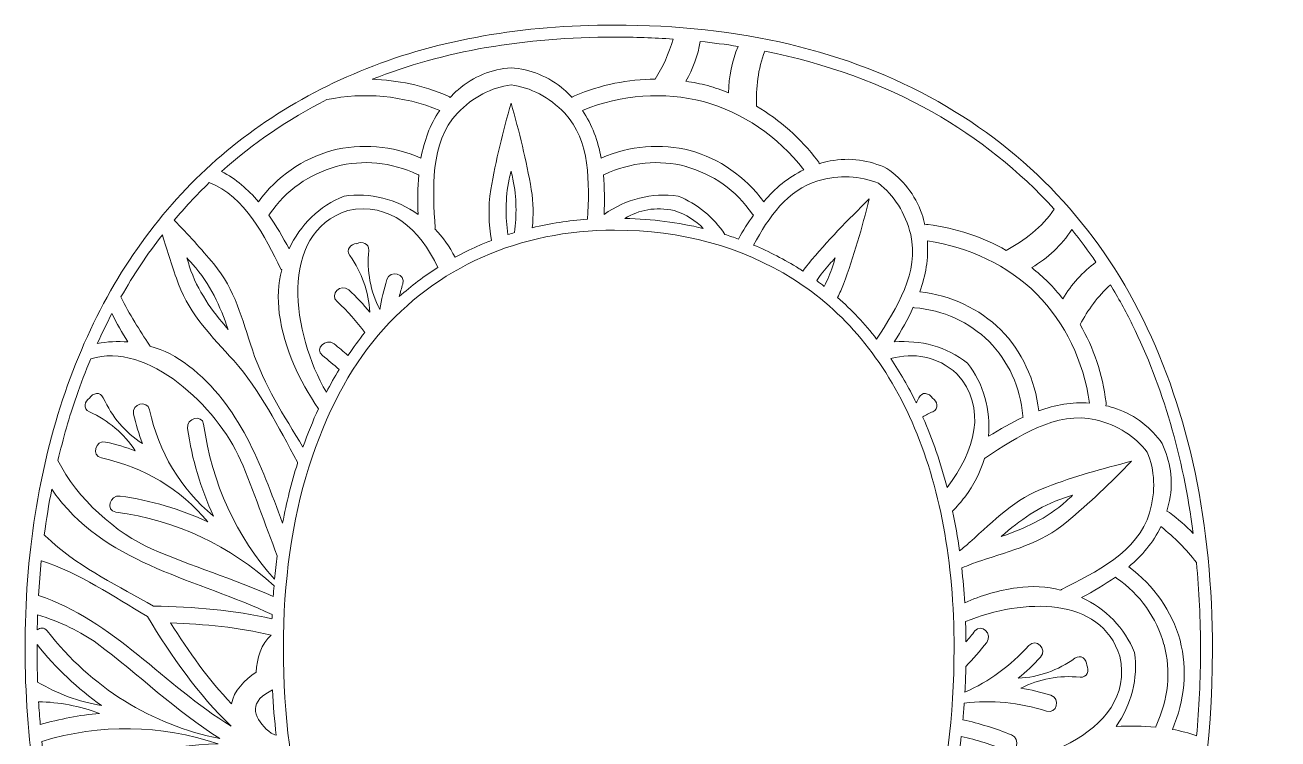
# Model space of a CAD drawing. Extents: x -864 to 2539, y -2536 to -44.
# Drawn here: x 40.6 to 459.4, y -784.2 to -545.6 of the extents above; entities that cross this region are included whole.
import ezdxf

# ---------------------------------------------------------------- set-up
doc = ezdxf.new("R2010")
doc.units = 0
doc.header["$MEASUREMENT"] = 0
doc.layers.add('Layer 1', color=7, linetype='Continuous', lineweight=0)

msp = doc.modelspace()

# ---------------------------------------------------------------- linework, layer by layer
at = {"layer": 'Layer 1'}
for points, knots in [([(458.18, -956.61), (456.98, -952.28), (454.89, -948.62), (451.93, -945.71), (447.19, -941.07), (437.91, -935.06), (423.57, -927.33), (410.41, -920.23), (398.06, -912.84), (386.82, -905.34), (420.44, -868.07), (437.48, -817.31), (437.48, -754.41), (437.48, -712.34), (429.68, -675.18), (414.29, -643.95), (398.86, -612.64), (375.81, -588.15), (345.77, -571.15), (315.78, -554.18), (279.42, -545.59), (237.68, -545.59), (206.93, -545.59), (179.07, -550.46), (154.87, -560.09), (130.63, -569.72), (109.77, -583.84), (92.87, -602.04), (75.97, -620.2), (62.9, -642.54), (54, -668.41), (45.13, -694.19), (40.63, -722.95), (40.63, -753.85), (40.63, -784.2), (44.94, -812.67), (53.45, -838.47), (61.98, -864.34), (74.86, -886.99), (91.75, -905.8), (108.65, -924.64), (129.84, -939.27), (154.73, -949.27), (179.57, -959.26), (208.03, -964.33), (239.33, -964.33), (277.42, -964.33), (310.12, -957.62), (336.54, -944.41), (350.34, -954.31), (363.24, -963.1), (374.9, -970.58), (386.85, -978.24), (397.43, -984.17), (406.34, -988.22), (415.41, -992.34), (423.28, -994.41), (429.73, -994.41), (437.88, -994.41), (444.91, -991.31), (450.64, -985.15), (450.68, -985.1), (450.72, -985.06), (450.76, -985.02), (456.47, -978.83), (459.37, -972.47), (459.37, -966.16), (459.37, -962.67), (458.97, -959.49), (458.18, -956.61)], [0, 0, 0, 0, 1, 1, 1, 2, 2, 2, 3, 3, 3, 4, 4, 4, 5, 5, 5, 6, 6, 6, 7, 7, 7, 8, 8, 8, 9, 9, 9, 10, 10, 10, 11, 11, 11, 12, 12, 12, 13, 13, 13, 14, 14, 14, 15, 15, 15, 16, 16, 16, 17, 17, 17, 18, 18, 18, 19, 19, 19, 20, 20, 20, 21, 21, 21, 22, 22, 22, 23, 23, 23, 23]), ([(237.68, -549.59), (244.33, -549.59), (250.83, -549.83), (257.19, -550.27), (255.9, -555.07), (253.68, -559.69), (251.25, -563.64), (242.21, -563.69), (233.12, -565.52), (224.32, -569.2), (223.96, -569.35), (223.67, -569.55), (223.43, -569.78), (222.6, -568.9), (221.72, -568.03), (220.76, -567.2), (215.62, -562.7), (209.43, -560.37), (203.06, -559.83), (196.69, -560.37), (190.51, -562.7), (185.36, -567.2), (184.4, -568.03), (183.53, -568.9), (182.69, -569.78), (182.45, -569.55), (182.16, -569.35), (181.81, -569.2), (173.58, -565.76), (165.1, -563.96), (156.64, -563.7), (180.3, -554.33), (207.56, -549.59), (237.68, -549.59)], [0, 0, 0, 0, 1, 1, 1, 2, 2, 2, 3, 3, 3, 4, 4, 4, 5, 5, 5, 6, 6, 6, 7, 7, 7, 8, 8, 8, 9, 9, 9, 10, 10, 10, 11, 11, 11, 11]), ([(275.78, -568.2), (273.5, -567.29), (271.17, -566.5), (268.78, -565.83), (268.78, -565.83), (268.78, -565.83), (268.78, -565.83), (266.38, -565.21), (263.96, -564.73), (261.53, -564.38), (263.9, -560.23), (265.5, -555.69), (266.3, -551.05), (270.58, -551.5), (274.78, -552.07), (278.93, -552.72), (276.9, -557.57), (275.81, -562.86), (275.78, -568.2)], [0, 0, 0, 0, 1, 1, 1, 2, 2, 2, 3, 3, 3, 4, 4, 4, 5, 5, 5, 6, 6, 6, 6]), ([(368.52, -620.89), (360.67, -616.41), (351.88, -613.45), (342.42, -612.24), (342.03, -612.19), (341.69, -612.24), (341.36, -612.31), (341.08, -611.13), (340.75, -609.93), (340.34, -608.72), (338.13, -602.26), (333.94, -597.14), (328.69, -593.5), (322.91, -590.77), (316.39, -589.7), (309.68, -591.02), (308.44, -591.27), (307.24, -591.58), (306.08, -591.93), (305.98, -591.61), (305.83, -591.29), (305.6, -590.98), (299.82, -583.4), (292.86, -577.27), (285.06, -572.7), (284.89, -566.8), (285.58, -560.14), (287.86, -554.31), (308.42, -558.42), (327.13, -565.21), (343.8, -574.64), (359.36, -583.44), (372.99, -594.33), (384.61, -607.16), (380.68, -613.04), (374.45, -617.69), (368.52, -620.89)], [0, 0, 0, 0, 1, 1, 1, 2, 2, 2, 3, 3, 3, 4, 4, 4, 5, 5, 5, 6, 6, 6, 7, 7, 7, 8, 8, 8, 9, 9, 9, 10, 10, 10, 11, 11, 11, 12, 12, 12, 12]), ([(141.5, -570.52), (153.95, -567.93), (166.82, -569.13), (179.23, -574.09), (175.9, -578.96), (174, -584.37), (172.96, -590.07), (163.28, -585.89), (152.97, -585.02), (143.15, -587.51), (143.15, -587.51), (143.15, -587.51), (143.15, -587.51), (133.41, -590.26), (124.91, -596.17), (118.61, -604.63), (115.13, -600.52), (111.1, -597.02), (106.28, -594.49), (116.78, -585.1), (128.55, -577.09), (141.5, -570.52)], [0, 0, 0, 0, 1, 1, 1, 2, 2, 2, 3, 3, 3, 4, 4, 4, 5, 5, 5, 6, 6, 6, 7, 7, 7, 7]), ([(228.61, -610.47), (222.28, -610.93), (216.12, -611.89), (210.16, -613.32), (210.57, -609.22), (210.57, -605.04), (209.83, -600.6), (208.2, -590.83), (205.77, -581.21), (203.06, -571.64), (200.36, -581.21), (197.92, -590.83), (196.29, -600.6), (195.29, -606.58), (195.64, -612.08), (196.53, -617.56), (194.96, -618.17), (193.4, -618.8), (191.87, -619.48), (189.3, -620.63), (186.79, -621.87), (184.34, -623.21), (182.56, -619.66), (180.27, -616.46), (177.61, -613.7), (177.62, -613.57), (177.67, -613.48), (177.67, -613.34), (176.99, -600.89), (175.74, -584.87), (185.14, -575.04), (190.32, -569.61), (196.54, -566.43), (203.06, -565.58), (209.58, -566.43), (215.8, -569.61), (220.99, -575.04), (229.68, -584.13), (229.26, -598.52), (228.61, -610.47)], [0, 0, 0, 0, 1, 1, 1, 2, 2, 2, 3, 3, 3, 4, 4, 4, 5, 5, 5, 6, 6, 6, 7, 7, 7, 8, 8, 8, 9, 9, 9, 10, 10, 10, 11, 11, 11, 12, 12, 12, 13, 13, 13, 13]), ([(287.51, -604.63), (281.22, -596.17), (272.72, -590.26), (262.97, -587.51), (262.97, -587.51), (262.97, -587.51), (262.97, -587.51), (253.16, -585.02), (242.84, -585.89), (233.16, -590.07), (232.13, -584.37), (230.22, -578.96), (226.89, -574.09), (240.21, -568.77), (254.07, -567.77), (267.36, -571.14), (280.55, -574.87), (292.05, -582.66), (300.93, -593.93), (295.61, -596.48), (291.26, -600.21), (287.51, -604.63)], [0, 0, 0, 0, 1, 1, 1, 2, 2, 2, 3, 3, 3, 4, 4, 4, 5, 5, 5, 6, 6, 6, 7, 7, 7, 7]), ([(144.57, -592.82), (153.54, -590.53), (163, -591.37), (171.79, -595.54), (171.93, -595.6), (172.07, -595.6), (172.21, -595.64), (171.82, -599.96), (171.8, -604.4), (171.96, -608.86), (164.75, -603.82), (155.97, -601.44), (147.24, -602.77), (139.01, -605.98), (132.6, -612.44), (128.88, -620.4), (126.79, -616.48), (124.56, -612.66), (122.07, -609.12), (122.17, -609.01), (122.27, -608.91), (122.36, -608.78), (127.89, -600.78), (135.68, -595.38), (144.59, -592.88), (144.59, -592.88), (144.57, -592.82), (144.57, -592.82)], [0, 0, 0, 0, 1, 1, 1, 2, 2, 2, 3, 3, 3, 4, 4, 4, 5, 5, 5, 6, 6, 6, 7, 7, 7, 8, 8, 8, 9, 9, 9, 9]), ([(202.43, -597.13), (202.62, -596.22), (202.86, -595.32), (203.06, -594.41), (203.26, -595.32), (203.5, -596.22), (203.69, -597.13), (205.02, -603.34), (204.91, -609.18), (204.2, -614.93), (203.47, -615.15), (202.74, -615.37), (202.01, -615.61), (201.22, -609.64), (201.05, -603.59), (202.43, -597.13)], [0, 0, 0, 0, 1, 1, 1, 2, 2, 2, 3, 3, 3, 4, 4, 4, 5, 5, 5, 5]), ([(283.76, -608.78), (283.85, -608.91), (283.95, -609.01), (284.05, -609.12), (282.26, -611.66), (280.61, -614.35), (279.05, -617.12), (277.55, -616.57), (276.05, -616.05), (274.52, -615.57), (270.72, -609.86), (265.37, -605.3), (258.88, -602.77), (250.15, -601.44), (241.38, -603.82), (234.16, -608.86), (234.32, -604.4), (234.3, -599.96), (233.91, -595.64), (234.05, -595.6), (234.19, -595.6), (234.33, -595.54), (243.12, -591.37), (252.58, -590.53), (261.55, -592.82), (261.55, -592.82), (261.53, -592.88), (261.53, -592.88), (270.44, -595.38), (278.23, -600.78), (283.76, -608.78)], [0, 0, 0, 0, 1, 1, 1, 2, 2, 2, 3, 3, 3, 4, 4, 4, 5, 5, 5, 6, 6, 6, 7, 7, 7, 8, 8, 8, 9, 9, 9, 10, 10, 10, 10]), ([(102.2, -598.26), (114.19, -602.76), (120.78, -616.5), (126.17, -627.14), (126.24, -627.26), (126.33, -627.32), (126.4, -627.42), (125.25, -632.06), (124.93, -636.99), (125.61, -641.96), (127.28, -654.07), (132.28, -664.32), (138.68, -673.82), (136.82, -677.9), (135.1, -682.18), (133.52, -686.66), (127.15, -676.16), (120.48, -665.92), (116.6, -654.14), (113.16, -643.71), (110.84, -634.12), (103.68, -625.42), (99.5, -620.35), (95.05, -615.52), (90.46, -610.82), (92.19, -608.75), (93.97, -606.72), (95.8, -604.76), (97.87, -602.53), (100, -600.36), (102.2, -598.26)], [0, 0, 0, 0, 1, 1, 1, 2, 2, 2, 3, 3, 3, 4, 4, 4, 5, 5, 5, 6, 6, 6, 7, 7, 7, 8, 8, 8, 9, 9, 9, 10, 10, 10, 10]), ([(325.24, -650.52), (321.26, -645.43), (316.92, -640.79), (312.21, -636.63), (312.93, -635.22), (313.59, -633.75), (314.17, -632.19), (317.65, -622.91), (320.35, -613.36), (322.79, -603.72), (315.66, -610.66), (308.74, -617.77), (302.44, -625.42), (301.79, -626.22), (301.18, -627.02), (300.61, -627.83), (300.18, -627.56), (299.77, -627.27), (299.34, -627.01), (294.48, -623.95), (289.39, -621.33), (284.1, -619.1), (289.1, -609.92), (295.52, -600.64), (305.57, -597.7), (312.77, -595.59), (319.75, -595.95), (325.82, -598.47), (331.04, -602.47), (334.84, -608.33), (336.62, -615.62), (339.64, -628), (331.84, -640.42), (325.24, -650.52)], [0, 0, 0, 0, 1, 1, 1, 2, 2, 2, 3, 3, 3, 4, 4, 4, 5, 5, 5, 6, 6, 6, 7, 7, 7, 8, 8, 8, 9, 9, 9, 10, 10, 10, 11, 11, 11, 11]), ([(148.53, -607.6), (148.53, -607.6), (148.53, -607.6), (148.53, -607.6), (162.5, -604.55), (172.59, -613.87), (178.6, -626.6), (174.05, -629.5), (169.74, -632.75), (165.68, -636.36), (166.04, -634.95), (166.43, -633.55), (166.88, -632.14), (167.98, -628.75), (162.65, -627.31), (161.57, -630.68), (160.49, -634.02), (159.74, -637.36), (159.18, -640.71), (156.03, -634.52), (154.83, -627.92), (155.5, -620.92), (155.74, -618.49), (153.22, -617.78), (151.51, -618.69), (151.51, -618.69), (151.49, -618.65), (151.49, -618.65), (149.56, -618.72), (147.74, -620.63), (149.16, -622.62), (153.24, -628.34), (155.5, -634.66), (155.87, -641.6), (153.71, -638.98), (151.39, -636.46), (148.79, -634.1), (146.16, -631.73), (142.27, -635.64), (144.92, -638.03), (148.43, -641.21), (151.53, -644.67), (154.19, -648.38), (152.24, -650.78), (150.36, -653.32), (148.56, -656), (147.06, -654.68), (145.52, -653.39), (143.92, -652.14), (141.16, -649.99), (137.25, -653.88), (140.05, -656.07), (141.96, -657.56), (143.79, -659.11), (145.57, -660.71), (144.1, -663.14), (142.7, -665.68), (141.35, -668.3), (129.97, -649.01), (124.93, -615.13), (148.53, -607.6)], [0, 0, 0, 0, 1, 1, 1, 2, 2, 2, 3, 3, 3, 4, 4, 4, 5, 5, 5, 6, 6, 6, 7, 7, 7, 8, 8, 8, 9, 9, 9, 10, 10, 10, 11, 11, 11, 12, 12, 12, 13, 13, 13, 14, 14, 14, 15, 15, 15, 16, 16, 16, 17, 17, 17, 18, 18, 18, 19, 19, 19, 20, 20, 20, 20]), ([(241.09, -610.2), (245.79, -607.37), (251.3, -606.23), (257.59, -607.6), (257.59, -607.6), (257.59, -607.6), (257.59, -607.6), (261.62, -608.89), (264.81, -610.95), (267.29, -613.57), (258.95, -611.55), (250.21, -610.42), (241.09, -610.2)], [0, 0, 0, 0, 1, 1, 1, 2, 2, 2, 3, 3, 3, 4, 4, 4, 4]), ([(238.78, -895.77), (206.71, -895.77), (179.79, -883.42), (158.77, -859.1), (137.67, -834.7), (126.97, -799.3), (126.97, -753.85), (126.97, -731.56), (129.84, -711.18), (135.5, -693.32), (141.14, -675.51), (148.92, -660.69), (158.64, -649.29), (168.34, -637.9), (180.06, -629.1), (193.49, -623.15), (206.94, -617.17), (221.81, -614.15), (237.68, -614.15), (259.99, -614.15), (280.02, -619.61), (297.22, -630.4), (314.39, -641.16), (327.8, -657.3), (337.08, -678.34), (346.4, -699.52), (351.13, -724.92), (351.13, -753.85), (351.13, -776.9), (348.45, -797.41), (343.15, -814.84), (338.06, -831.55), (330.18, -846.3), (319.7, -858.68), (280.75, -831.17), (253.55, -817.8), (236.59, -817.8), (230.62, -817.8), (225.11, -820.09), (220.19, -824.61), (215.22, -829.18), (212.7, -834.56), (212.7, -840.59), (212.7, -847.61), (215.37, -853.14), (220.64, -856.97), (225.51, -860.54), (234.24, -865.42), (247.33, -871.92), (258.57, -877.51), (268.26, -883.15), (276.19, -888.73), (263.45, -893.4), (250.88, -895.77), (238.78, -895.77)], [0, 0, 0, 0, 1, 1, 1, 2, 2, 2, 3, 3, 3, 4, 4, 4, 5, 5, 5, 6, 6, 6, 7, 7, 7, 8, 8, 8, 9, 9, 9, 10, 10, 10, 11, 11, 11, 12, 12, 12, 13, 13, 13, 14, 14, 14, 15, 15, 15, 16, 16, 16, 17, 17, 17, 18, 18, 18, 18]), ([(387.49, -637.1), (385.97, -635.17), (384.34, -633.32), (382.61, -631.55), (380.84, -629.82), (378.99, -628.19), (377.06, -626.67), (382.48, -623.51), (387.1, -619.1), (390.48, -613.97), (393.31, -617.46), (395.98, -621.08), (398.53, -624.83), (394.11, -628.08), (390.31, -632.27), (387.49, -637.1)], [0, 0, 0, 0, 1, 1, 1, 2, 2, 2, 3, 3, 3, 4, 4, 4, 5, 5, 5, 5]), ([(91.95, -632.19), (95.9, -642.74), (103.05, -649.54), (110.37, -657.74), (119.39, -667.85), (125.16, -679.92), (131.72, -691.65), (131.72, -691.75), (131.73, -691.86), (131.73, -691.96), (131.71, -692.01), (131.7, -692.06), (131.68, -692.11), (129.67, -698.45), (128.02, -705.1), (126.7, -712.02), (119.38, -692.5), (112.56, -672.86), (95.31, -659.45), (91.36, -656.39), (86.95, -654.22), (82.37, -652.89), (82.32, -652.77), (82.27, -652.65), (82.19, -652.53), (79.03, -647.68), (75.38, -642.23), (72.69, -636.46), (76.88, -629.09), (81.49, -622.14), (86.54, -615.65), (88.15, -621.23), (89.91, -626.76), (91.95, -632.19)], [0, 0, 0, 0, 1, 1, 1, 2, 2, 2, 3, 3, 3, 4, 4, 4, 5, 5, 5, 6, 6, 6, 7, 7, 7, 8, 8, 8, 9, 9, 9, 10, 10, 10, 11, 11, 11, 11]), ([(342.2, -617.76), (356.4, -619.81), (368.9, -625.87), (378.72, -635.44), (378.72, -635.44), (378.72, -635.44), (378.72, -635.44), (388.29, -645.26), (394.35, -657.76), (396.4, -671.96), (390.52, -671.51), (384.89, -672.56), (379.43, -674.52), (378.21, -664.05), (373.8, -654.68), (366.74, -647.42), (359.48, -640.36), (350.11, -635.95), (339.64, -634.73), (341.6, -629.27), (342.65, -623.64), (342.2, -617.76)], [0, 0, 0, 0, 1, 1, 1, 2, 2, 2, 3, 3, 3, 4, 4, 4, 5, 5, 5, 6, 6, 6, 7, 7, 7, 7]), ([(108.51, -647.34), (108.51, -647.34), (108.48, -647.29), (108.48, -647.29), (103.13, -641.07), (98.29, -634.63), (95.53, -626.11), (95.24, -625.22), (94.99, -624.33), (94.72, -623.44), (95.35, -624.12), (96, -624.79), (96.62, -625.48), (102.63, -632.14), (105.8, -639.58), (108.51, -647.34)], [0, 0, 0, 0, 1, 1, 1, 2, 2, 2, 3, 3, 3, 4, 4, 4, 5, 5, 5, 5]), ([(310.59, -626.11), (309.81, -628.54), (308.83, -630.79), (307.74, -632.93), (306.91, -632.28), (306.08, -631.64), (305.23, -631.01), (306.48, -629.12), (307.88, -627.27), (309.5, -625.48), (310.12, -624.79), (310.78, -624.12), (311.41, -623.44), (311.13, -624.33), (310.88, -625.22), (310.59, -626.11)], [0, 0, 0, 0, 1, 1, 1, 2, 2, 2, 3, 3, 3, 4, 4, 4, 5, 5, 5, 5]), ([(423.18, -708.56), (422.87, -708.33), (422.55, -708.18), (422.23, -708.08), (422.58, -706.92), (422.89, -705.72), (423.14, -704.48), (424.46, -697.77), (423.39, -691.25), (420.66, -685.47), (417.02, -680.21), (411.9, -676.03), (405.44, -673.82), (404.23, -673.4), (403.03, -673.08), (401.85, -672.8), (401.92, -672.47), (401.97, -672.13), (401.92, -671.74), (400.71, -662.28), (397.75, -653.49), (393.27, -645.64), (395.78, -640.99), (399.18, -636.15), (403.37, -632.38), (405.97, -636.68), (408.43, -641.12), (410.7, -645.72), (420.89, -666.4), (427.68, -689.76), (431.03, -715.48), (428.62, -713.02), (426, -710.71), (423.18, -708.56)], [0, 0, 0, 0, 1, 1, 1, 2, 2, 2, 3, 3, 3, 4, 4, 4, 5, 5, 5, 6, 6, 6, 7, 7, 7, 8, 8, 8, 9, 9, 9, 10, 10, 10, 11, 11, 11, 11]), ([(362.81, -651.35), (369.27, -657.97), (373.32, -666.54), (374.11, -676.24), (374.12, -676.39), (374.2, -676.51), (374.23, -676.65), (370.29, -678.48), (366.44, -680.68), (362.65, -683.04), (363.41, -674.28), (361.08, -665.49), (355.57, -658.59), (348.67, -653.07), (339.88, -650.75), (331.12, -651.51), (333.48, -647.72), (335.68, -643.87), (337.51, -639.93), (337.65, -639.96), (337.77, -640.04), (337.92, -640.05), (347.62, -640.84), (356.19, -644.89), (362.81, -651.35)], [0, 0, 0, 0, 1, 1, 1, 2, 2, 2, 3, 3, 3, 4, 4, 4, 5, 5, 5, 6, 6, 6, 7, 7, 7, 8, 8, 8, 8]), ([(69.64, -642.04), (71.25, -645.24), (73.06, -648.4), (75, -651.51), (71.56, -651.21), (68.11, -651.39), (64.77, -652.06), (66.31, -648.64), (67.94, -645.3), (69.64, -642.04)], [0, 0, 0, 0, 1, 1, 1, 2, 2, 2, 3, 3, 3, 3]), ([(112.63, -690.97), (117.22, -701.5), (120.73, -712.41), (124.94, -722.99), (124.59, -725.57), (124.3, -728.18), (124.04, -730.83), (111.25, -716.53), (103.06, -698.79), (100.31, -679.02), (99.81, -675.49), (94.49, -676.93), (94.97, -680.4), (96.41, -690.77), (99.36, -700.59), (103.6, -709.71), (92.53, -700.53), (85.3, -688.41), (82.25, -674.21), (81.5, -670.72), (76.17, -672.14), (76.92, -675.6), (77.65, -679.03), (78.68, -682.3), (79.86, -685.48), (74.04, -681.69), (69.7, -676.57), (66.79, -670.18), (65.77, -667.95), (63.24, -668.6), (62.21, -670.25), (60.56, -671.28), (59.92, -673.81), (62.14, -674.82), (68.53, -677.74), (73.65, -682.08), (77.44, -687.9), (74.26, -686.71), (70.99, -685.69), (67.56, -684.95), (64.1, -684.21), (62.69, -689.54), (66.17, -690.29), (80.37, -693.34), (92.5, -700.57), (101.67, -711.63), (92.56, -707.4), (82.74, -704.45), (72.37, -703.01), (68.89, -702.52), (67.46, -707.85), (70.98, -708.34), (91.23, -711.16), (109.37, -719.69), (123.84, -733.03), (123.74, -734.22), (123.65, -735.42), (123.56, -736.63), (110.37, -730.61), (96.34, -726.52), (82.93, -720.66), (71.35, -715.61), (57.88, -703.89), (51.62, -691.08), (53.36, -683.75), (55.4, -676.61), (57.78, -669.7), (59.26, -665.41), (60.86, -661.23), (62.57, -657.14), (81.55, -651.11), (104.89, -673.24), (112.63, -690.97)], [0, 0, 0, 0, 1, 1, 1, 2, 2, 2, 3, 3, 3, 4, 4, 4, 5, 5, 5, 6, 6, 6, 7, 7, 7, 8, 8, 8, 9, 9, 9, 10, 10, 10, 11, 11, 11, 12, 12, 12, 13, 13, 13, 14, 14, 14, 15, 15, 15, 16, 16, 16, 17, 17, 17, 18, 18, 18, 19, 19, 19, 20, 20, 20, 21, 21, 21, 22, 22, 22, 23, 23, 23, 24, 24, 24, 24]), ([(340.74, -676.72), (340.72, -676.67), (340.69, -676.61), (340.66, -676.56), (341.73, -675.94), (342.83, -675.35), (343.98, -674.82), (346.21, -673.81), (345.56, -671.28), (343.91, -670.25), (342.88, -668.6), (340.35, -667.95), (339.34, -670.18), (339.07, -670.76), (338.78, -671.33), (338.49, -671.89), (335.92, -666.63), (333.08, -661.68), (329.97, -657.06), (337.67, -655.04), (345.41, -656.1), (352.03, -662.13), (362.35, -673.46), (358.12, -688.06), (348.79, -700.15), (346.64, -691.88), (343.97, -684.05), (340.74, -676.72)], [0, 0, 0, 0, 1, 1, 1, 2, 2, 2, 3, 3, 3, 4, 4, 4, 5, 5, 5, 6, 6, 6, 7, 7, 7, 8, 8, 8, 9, 9, 9, 9]), ([(387.02, -734.21), (386.9, -734.27), (386.84, -734.37), (386.74, -734.44), (382.1, -733.29), (377.17, -732.96), (372.2, -733.65), (365.91, -734.51), (360.12, -736.29), (354.68, -738.68), (354.44, -734.73), (354.11, -730.85), (353.69, -727.04), (355.75, -726.16), (357.86, -725.35), (360.02, -724.63), (370.45, -721.19), (380.04, -718.88), (388.74, -711.72), (396.39, -705.42), (403.5, -698.5), (410.44, -691.37), (400.8, -693.81), (391.25, -696.51), (381.97, -699.99), (371.42, -703.94), (364.62, -711.09), (356.42, -718.4), (355.29, -719.41), (354.13, -720.37), (352.96, -721.3), (352.33, -716.77), (351.56, -712.35), (350.65, -708.05), (352.06, -706.57), (353.41, -705.01), (354.71, -703.34), (357.77, -699.4), (359.94, -694.98), (361.27, -690.41), (361.39, -690.35), (361.51, -690.3), (361.63, -690.23), (372.07, -683.42), (385.32, -674.32), (398.54, -677.54), (405.83, -679.32), (411.69, -683.12), (415.69, -688.34), (418.21, -694.41), (418.57, -701.39), (416.46, -708.59), (412.65, -721.64), (398.14, -728.57), (387.02, -734.21)], [0, 0, 0, 0, 1, 1, 1, 2, 2, 2, 3, 3, 3, 4, 4, 4, 5, 5, 5, 6, 6, 6, 7, 7, 7, 8, 8, 8, 9, 9, 9, 10, 10, 10, 11, 11, 11, 12, 12, 12, 13, 13, 13, 14, 14, 14, 15, 15, 15, 16, 16, 16, 17, 17, 17, 18, 18, 18, 18]), ([(51.42, -703.34), (69.28, -726.35), (98.25, -730.81), (123.22, -742.63), (123.2, -743.11), (123.18, -743.59), (123.16, -744.07), (110.42, -741.12), (96.91, -740.03), (83.61, -739.76), (71.89, -733.2), (59.81, -727.43), (49.7, -718.4), (48.8, -717.6), (47.93, -716.8), (47.05, -716.01), (47.74, -710.82), (48.57, -705.72), (49.55, -700.7), (50.13, -701.6), (50.75, -702.48), (51.42, -703.34)], [0, 0, 0, 0, 1, 1, 1, 2, 2, 2, 3, 3, 3, 4, 4, 4, 5, 5, 5, 6, 6, 6, 7, 7, 7, 7]), ([(366.82, -716.55), (366.82, -716.55), (366.87, -716.52), (366.87, -716.52), (373.09, -711.17), (379.53, -706.33), (388.05, -703.57), (388.94, -703.28), (389.83, -703.03), (390.72, -702.75), (390.72, -702.75), (390.72, -702.75), (390.72, -702.75), (390.04, -703.38), (389.37, -704.04), (388.68, -704.66), (382.01, -710.67), (374.58, -713.84), (366.82, -716.55)], [0, 0, 0, 0, 1, 1, 1, 2, 2, 2, 3, 3, 3, 4, 4, 4, 5, 5, 5, 6, 6, 6, 6]), ([(433.48, -754.41), (433.48, -764.32), (433.05, -773.92), (432.19, -783.2), (429.58, -782.22), (426.87, -781.5), (424.09, -781), (428.27, -771.32), (429.14, -761), (426.65, -751.19), (423.9, -741.44), (417.99, -732.94), (409.53, -726.65), (413.95, -722.9), (417.68, -718.55), (420.23, -713.23), (424.78, -716.81), (428.75, -720.83), (432.13, -725.21), (433.02, -734.65), (433.48, -744.38), (433.48, -754.41)], [0, 0, 0, 0, 1, 1, 1, 2, 2, 2, 3, 3, 3, 4, 4, 4, 5, 5, 5, 6, 6, 6, 7, 7, 7, 7]), ([(46.06, -724.62), (46.08, -724.62), (46.09, -724.63), (46.11, -724.63), (58.97, -728.88), (70.01, -736.45), (81.55, -743.32), (89.55, -756.54), (98.63, -769.45), (109.47, -779.91), (87.21, -766.31), (69.98, -744.41), (45.14, -736.25), (45.37, -732.33), (45.68, -728.46), (46.06, -724.62)], [0, 0, 0, 0, 1, 1, 1, 2, 2, 2, 3, 3, 3, 4, 4, 4, 5, 5, 5, 5]), ([(411.39, -755.28), (408.18, -747.05), (401.72, -740.64), (393.76, -736.91), (397.68, -734.83), (401.5, -732.6), (405.04, -730.11), (405.15, -730.21), (405.25, -730.31), (405.38, -730.4), (413.38, -735.93), (418.78, -743.72), (421.28, -752.63), (421.28, -752.63), (421.34, -752.61), (421.34, -752.61), (423.63, -761.58), (422.79, -771.04), (418.62, -779.83), (418.56, -779.97), (418.56, -780.11), (418.52, -780.25), (414.2, -779.86), (409.76, -779.84), (405.3, -780), (410.34, -772.78), (412.72, -764.01), (411.39, -755.28)], [0, 0, 0, 0, 1, 1, 1, 2, 2, 2, 3, 3, 3, 4, 4, 4, 5, 5, 5, 6, 6, 6, 7, 7, 7, 8, 8, 8, 9, 9, 9, 9]), ([(353.54, -783.32), (358.68, -784.51), (363.79, -786.11), (368.83, -788.15), (372.12, -789.49), (373.54, -784.15), (370.29, -782.84), (364.96, -780.67), (359.55, -779.01), (354.09, -777.78), (354.26, -775.95), (354.4, -774.1), (354.53, -772.23), (363.64, -771.08), (372.89, -771.98), (382.02, -774.92), (385.41, -776.01), (386.85, -770.69), (383.48, -769.6), (380.14, -768.53), (376.8, -767.78), (373.45, -767.22), (379.64, -764.07), (386.24, -762.87), (393.24, -763.54), (395.67, -763.77), (396.38, -761.26), (395.47, -759.54), (395.47, -759.54), (395.51, -759.53), (395.51, -759.53), (395.44, -757.59), (393.53, -755.78), (391.54, -757.2), (385.82, -761.27), (379.5, -763.54), (372.56, -763.91), (375.18, -761.75), (377.7, -759.43), (380.06, -756.82), (382.43, -754.2), (378.52, -750.31), (376.13, -752.95), (369.97, -759.76), (362.78, -765.01), (354.74, -768.57), (354.89, -765.75), (355, -762.89), (355.06, -759.99), (357.49, -757.45), (359.82, -754.78), (362.02, -751.96), (364.17, -749.19), (360.28, -745.28), (358.09, -748.09), (357.12, -749.33), (356.12, -750.55), (355.11, -751.74), (355.09, -749.45), (355.04, -747.18), (354.97, -744.94), (374.35, -737.15), (400.11, -736.37), (406.56, -756.57), (412.27, -782.75), (374.53, -795.34), (352.31, -792.84), (352.29, -792.84), (352.26, -792.84), (352.23, -792.83), (352.73, -789.73), (353.17, -786.56), (353.54, -783.32)], [0, 0, 0, 0, 1, 1, 1, 2, 2, 2, 3, 3, 3, 4, 4, 4, 5, 5, 5, 6, 6, 6, 7, 7, 7, 8, 8, 8, 9, 9, 9, 10, 10, 10, 11, 11, 11, 12, 12, 12, 13, 13, 13, 14, 14, 14, 15, 15, 15, 16, 16, 16, 17, 17, 17, 18, 18, 18, 19, 19, 19, 20, 20, 20, 21, 21, 21, 22, 22, 22, 23, 23, 23, 24, 24, 24, 24]), ([(64.68, -752.28), (78.7, -762.62), (91.02, -774.95), (105.76, -784.07), (82.82, -779.5), (62.77, -767), (48.03, -748.09), (47.03, -746.8), (45.67, -746.94), (44.69, -747.72), (44.73, -746.05), (44.77, -744.38), (44.83, -742.72), (52.38, -744.99), (59.42, -748.41), (64.68, -752.28)], [0, 0, 0, 0, 1, 1, 1, 2, 2, 2, 3, 3, 3, 4, 4, 4, 5, 5, 5, 5]), ([(117.85, -761.9), (114.1, -764.31), (110.34, -768.31), (109.62, -772.44), (101.97, -764.37), (95.27, -755.02), (89.23, -745.38), (89.23, -745.38), (89.23, -745.38), (89.23, -745.38), (100.6, -745.79), (112.05, -746.92), (122.87, -749.51), (119.65, -752.19), (118.06, -757.46), (117.85, -761.9)], [0, 0, 0, 0, 1, 1, 1, 2, 2, 2, 3, 3, 3, 4, 4, 4, 5, 5, 5, 5]), ([(44.63, -753.85), (44.63, -753.44), (44.64, -753.04), (44.64, -752.62), (50.96, -760.59), (58.22, -767.41), (66.23, -773.03), (58.51, -771.71), (51.34, -769.06), (44.84, -765.18), (44.7, -761.44), (44.63, -757.66), (44.63, -753.85)], [0, 0, 0, 0, 1, 1, 1, 2, 2, 2, 3, 3, 3, 4, 4, 4, 4]), ([(123.32, -767.8), (123.59, -772.99), (124, -778.05), (124.56, -782.96), (124, -782.73), (123.43, -782.53), (122.88, -782.3), (118.41, -778.72), (114.62, -773.23), (121.12, -769.12), (121.85, -768.66), (122.58, -768.22), (123.32, -767.8)], [0, 0, 0, 0, 1, 1, 1, 2, 2, 2, 3, 3, 3, 4, 4, 4, 4]), ([(45.16, -771.75), (52.03, -771.89), (58.85, -773.18), (65.52, -775.65), (58.88, -776.24), (52.25, -777.5), (45.71, -779.41), (45.49, -776.87), (45.31, -774.32), (45.16, -771.75)], [0, 0, 0, 0, 1, 1, 1, 2, 2, 2, 3, 3, 3, 3]), ([(46.24, -785), (65.74, -779.1), (85.99, -779.35), (105.15, -785.81), (87.87, -786.35), (71.08, -790.9), (53.81, -792.84), (51.73, -793.08), (49.52, -793.18), (47.22, -793.15), (46.85, -790.45), (46.53, -787.74), (46.24, -785)], [0, 0, 0, 0, 1, 1, 1, 2, 2, 2, 3, 3, 3, 4, 4, 4, 4])]:
    msp.add_open_spline(points, degree=3, knots=knots, dxfattribs=at)

doc.saveas('drawing.dxf')
